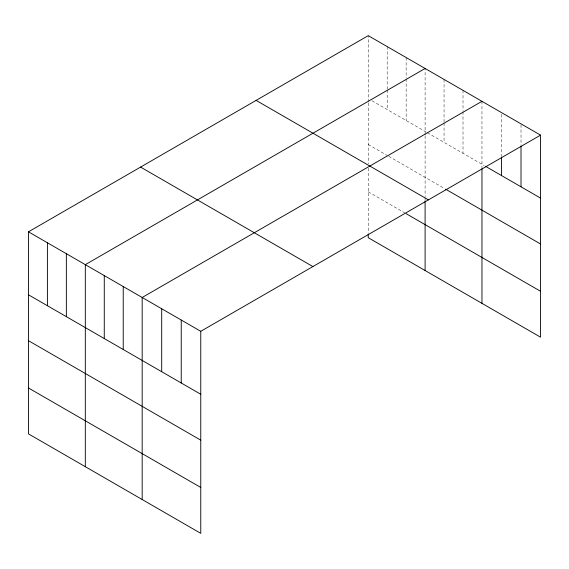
<?xml version="1.0" encoding="UTF-8"?>
<svg xmlns="http://www.w3.org/2000/svg" width="569" height="569" viewBox="0 0 569 569"><rect width="100%" height="100%" fill="white"/><g stroke="black" fill="none" stroke-linecap="round" stroke-linejoin="round"><path stroke-width="0.43" stroke-dasharray="2.85 2.13" d="M368.235 103.017L368.235 163.765M368.235 102.136L368.235 35.648M425.1 135.849L425.1 196.597M425.1 134.967L425.1 68.479M372.026 100.791L426.615 132.307M427.376 132.748L484.219 165.565M368.235 144.505L387.19 155.444M388.705 156.319L444.055 188.275M368.235 191.789L404.63 212.806M521.019 124.746L521.019 145.138M501.495 114.362L501.495 156.034M481.964 101.31L481.964 167.791M463.01 90.364L463.01 110.763M463.01 111.645L463.01 153.317M444.055 79.425L444.055 121.986M444.055 122.868L444.055 142.378M425.1 197.471L425.1 200.978M406.145 57.54L406.145 77.932M406.145 78.821L406.145 120.493M387.19 46.594L387.19 89.155M387.19 90.037L387.19 109.547M368.235 168.147L368.235 233.276"/><path stroke-width="0.85" d="M481.964 168.68L481.964 303.348M28.45 231.825L200.765 331.307L200.765 533.352L28.45 433.863L28.45 231.825L368.235 35.648L540.55 135.138L540.55 337.175L368.235 237.693L368.235 234.158M425.1 68.479L85.314 264.656L85.314 466.694M481.964 101.31L142.179 297.487L142.179 499.525M200.765 331.307L540.55 135.138M485.72 166.433L540.55 198.09M445.57 189.15L540.55 243.987M256.107 100.386L428.421 199.875M406.145 213.681L540.55 291.278M140.579 167.087L312.893 266.569M28.45 294.778L200.765 394.26M28.45 340.675L200.765 440.164M28.45 387.966L200.765 487.448M521.019 146.027L521.019 186.81M501.495 156.916L501.495 175.537M425.1 200.978L425.1 270.524M181.234 320.034L181.234 382.987M161.703 308.761L161.703 371.713M123.224 286.541L123.224 349.494M104.269 275.595L104.269 338.548M66.36 253.71L66.36 316.663M47.405 242.771L47.405 305.724"/></g></svg>
